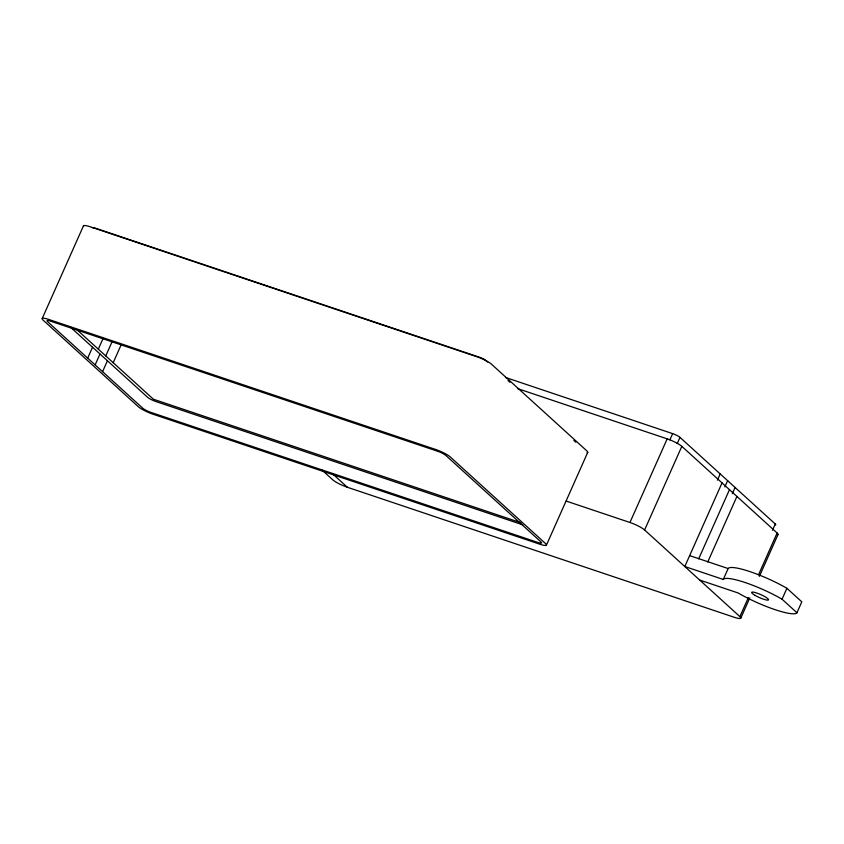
<?xml version="1.0" encoding="UTF-8"?>
<svg xmlns="http://www.w3.org/2000/svg" width="844" height="844" viewBox="0 0 844 844"><rect width="100%" height="100%" fill="white"/><g stroke="black" fill="none" stroke-linecap="round" stroke-linejoin="round"><path stroke-width="1.27" d="M42.2 318.526L83.482 225.812M87.681 358.13L92.534 347.222M98.305 349.163L103.084 338.433M95.129 364.893L99.982 353.995M105.753 355.925L112.125 341.62M102.578 371.666L107.431 360.757M113.201 362.698L121.156 344.816M546.427 545.15L587.698 452.437M566.313 501.104L629.951 522.489L667.182 438.869A12.132 2.152 24 0 1 681.836 446.349L777.124 532.997A12.132 2.152 24 0 1 777.303 534.864M669.883 439.861L672.657 433.637A6.066 1.076 24 0 1 679.979 437.371L775.277 524.008A6.066 1.076 24 0 1 775.362 524.947M677.204 443.606L679.979 437.371M748.406 597.499L739.893 616.616L644.605 529.979L681.836 446.349M717.411 480.152L720.185 473.927M722.031 482.905L684.8 566.524L723.276 579.459A40.438 7.163 24 0 1 782.05 599.208L796.947 612.744L801.8 601.835L786.914 588.3A40.438 7.163 24 0 0 728.14 568.55L689.664 555.616M724.848 486.925L727.623 480.69M698.695 558.812L729.48 489.678M732.297 493.698L735.071 487.463M707.736 562.009L736.928 496.441M723.276 579.459L728.14 568.55M772.503 530.243L775.277 524.008M758.513 574.806L777.124 532.997M740.768 618.188L749.81 597.879M759.378 576.378L777.999 534.568M782.05 599.208L786.914 588.3M505.44 377.437L672.657 433.637M517.446 388.546L667.182 438.869M699.697 580.06L738.173 592.994A40.438 7.163 24 0 0 796.947 612.744M520.853 522.742L153.408 399.233L76.888 329.688M522.795 524.841L155.929 401.554A6.879 1.213 24 0 1 147.626 397.313L70.527 327.208M322.176 470.203L332.705 479.772A12.132 2.152 24 0 0 347.348 487.252L734.185 617.259A12.132 2.152 24 0 0 739.893 616.616M487.695 362.065L484.319 359.291L480.236 357.487L94.296 227.785L91.732 227.563M508.025 380.56L509.966 382.321M573.878 440.431L575.819 442.193M332.736 473.969L347.348 487.252M629.951 522.489A12.132 2.152 24 0 1 644.605 529.979M587.013 452.743A12.132 2.152 24 0 0 586.833 450.865L491.535 364.228A12.132 2.152 24 0 0 476.892 356.748L90.055 226.741A12.132 2.152 24 0 0 83.535 226.456M435.609 449.462L48.783 319.454A12.132 2.152 24 0 0 43.065 320.098L138.363 406.734A12.132 2.152 24 0 0 153.007 414.214L539.843 544.222A12.132 2.152 24 0 0 545.551 543.578L450.263 456.942A12.132 2.152 24 0 0 435.609 449.462M437.551 451.213L50.714 321.216A6.879 1.213 24 0 0 47.486 321.575L142.773 408.222A6.879 1.213 24 0 0 151.076 412.452L537.902 542.46A6.879 1.213 24 0 0 541.141 542.101L445.854 455.454A6.879 1.213 24 0 0 437.551 451.213M755.095 595.389A9.242 1.635 24 0 0 768.525 599.905A9.242 1.635 24 0 0 756.709 593.005A9.242 1.635 24 0 0 755.095 595.389"/></g></svg>
